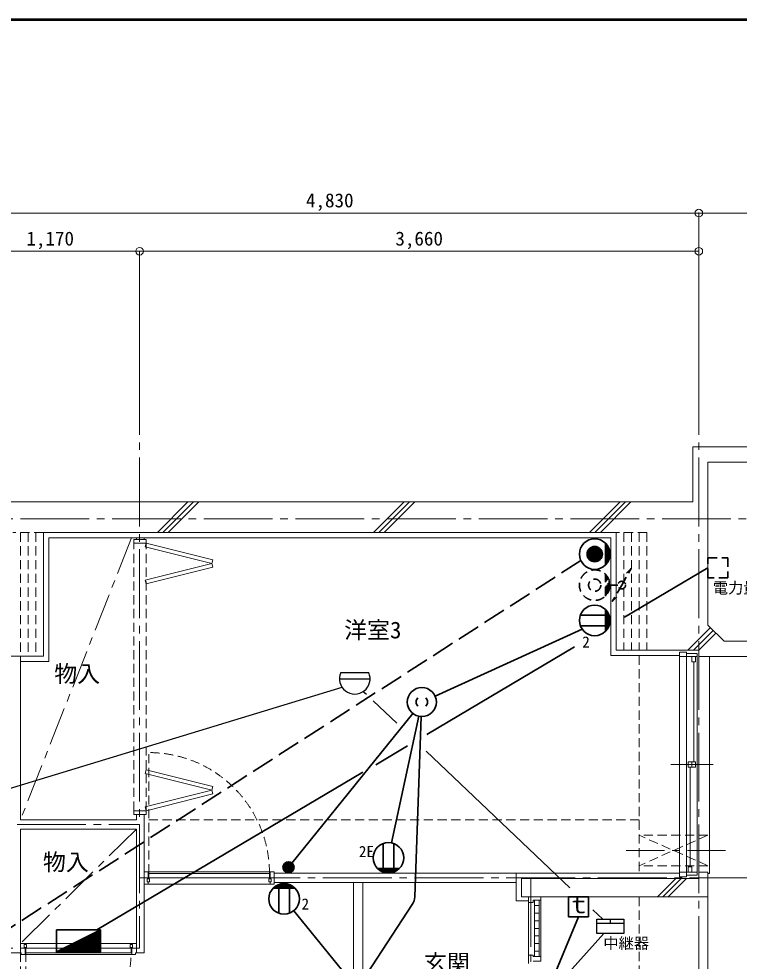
# Model space of a CAD drawing. Units: millimetres at full size, sheet at 1:50. Extents: x -9674 to 9699, y -6794 to 6791.
# Drawn here: x 2297 to 7012, y 626 to 6791 of the extents above; entities that cross this region are included whole.
import ezdxf
from ezdxf.enums import TextEntityAlignment as Align

# ---------------------------------------------------------------- set-up
doc = ezdxf.new("R2010")
doc.units = ezdxf.units.MM
doc.header["$LTSCALE"] = 50
doc.header["$PDMODE"] = 32
doc.header["$PDSIZE"] = 50
for name, pattern in [('CHAIN1', [8, 5, -1, 1, -1]), ('CHAIN2', [12, 9, -1, 1, -1]), ('DASHED1', [1.8, 1.2, -0.6]), ('DASHED3', [4, 3, -1])]:
    doc.linetypes.add(name, pattern=pattern)
for name, color, linetype, lineweight in [('0-0_図面枠', 7, 'Continuous', 9), ('1-0_芯', 134, 'DASHED1', 9), ('1-1_躯体', 134, 'Continuous', 9), ('1-2_間仕切', 134, 'Continuous', 9), ('1-3_建具', 134, 'Continuous', 9), ('1-5_設備', 134, 'Continuous', 9), ('1-6_ﾊﾞﾙｺﾆｰ・階段', 134, 'Continuous', 9), ('1-7_その他', 134, 'DASHED1', 9), ('1-8_ハッチ', 134, 'Continuous', 9), ('1-B_寸法', 134, 'Continuous', 9), ('1-C_梁', 134, 'DASHED1', 9), ('2-0_芯', 2, 'Continuous', 35), ('2-E', 2, 'Continuous', 35), ('3-2', 3, 'DASHED1', 35), ('3-3', 1, 'Continuous', 25), ('3-E', 3, 'Continuous', 35)]:
    doc.layers.add(name, color=color, linetype=linetype, lineweight=lineweight)
doc.layers.add('1-A_文字', color=134, linetype='Continuous')
doc.styles.add('ＭＳ ゴシック', font='')
doc.styles.get('ＭＳ ゴシック').set_extended_font_data('MS Gothic')

msp = doc.modelspace()

# ---------------------------------------------------------------- linework, layer by layer
at = {"layer": '0-0_図面枠'}
for p, q in [((9697.16, 6789.66), (-9672.16, 6789.66)), ((9695.4, 6787.9), (-9670.4, 6787.9)), ((-9668.64, 6786.14), (9693.64, 6786.14)), ((9691.87, 6784.38), (-9666.87, 6784.38)), ((9690.11, 6782.61), (-9665.11, 6782.61)), ((9688.35, 6780.85), (-9663.35, 6780.85))]:
    msp.add_line(p, q, dxfattribs=at)
msp.add_lwpolyline([(9698.92, -6793.93), (9698.92, 6791.43), (-9673.92, 6791.43)], dxfattribs=at)
at = {"layer": '1-0_芯', "linetype": 'CHAIN2'}
for p, q in [((3087.5, 4520.51), (3087.5, 710.51)), ((6747.5, 4520.51), (6747.5, -3699.49)), ((-8492.5, 3520.51), (8517.5, 3520.51)), ((2286.5, 1520.51), (3087.5, 1520.51)), ((3087.5, 1170.51), (8517.5, 1170.51)), ((5647.5, 1170.51), (5647.5, -349.49)), ((-8492.5, 710.51), (3087.5, 710.51))]:
    msp.add_line(p, q, dxfattribs=at)
at = {"layer": '1-1_躯体'}
for p, q in [((6707.5, 3630.51), (6707.5, 3990.51)), ((6807.5, 3890.51), (7322.5, 3890.51)), ((6807.5, 2824.58), (6807.5, 3890.51)), ((2457.5, 3430.51), (2457.5, 2620.51)), ((6207.5, 3430.51), (2457.5, 3430.51)), ((6807.5, 2824.58), (6913.57, 2718.51)), ((6913.57, 2718.51), (7272.5, 2718.51)), ((1857.5, 2620.51), (2457.5, 2620.51)), ((6807.5, 1046.51), (6807.5, 1208.51)), ((5587.5, 1166.51), (6747.5, 1166.51)), ((5587.5, 1046.51), (5587.5, 1166.51)), ((5587.5, 1046.51), (6807.5, 1046.51))]:
    msp.add_line(p, q, dxfattribs=at)
at = {"layer": '1-1_躯体', "linetype": 'DASHED1'}
for p, q in [((2457.5, 3430.51), (2257.5, 3430.51)), ((2307.5, 3430.51), (2307.5, 2620.51)), ((2357.5, 3430.51), (2357.5, 2620.51)), ((2407.5, 3430.51), (2407.5, 2620.51)), ((6407.5, 3430.51), (6207.5, 3430.51)), ((6257.5, 3430.51), (6257.5, 2660.51)), ((6307.5, 3430.51), (6307.5, 2660.51)), ((6357.5, 3430.51), (6357.5, 2660.51)), ((6407.5, 3430.51), (6407.5, 2660.51))]:
    msp.add_line(p, q, dxfattribs=at)
at = {"layer": '1-1_躯体'}
for points in [[(6707.5, 3990.51), (7322.5, 3990.51), (7322.5, 3890.51)], [(6707.5, 3630.51), (-7292.5, 3630.51), (-7292.5, 2625.51)], [(6207.5, 3430.51), (6207.5, 2660.51), (6747.5, 2660.51)], [(6747.5, 2660.51), (6747.5, 2618.51), (7322.5, 2618.51)], [(6747.5, 1166.51), (6747.5, 1208.51), (6807.5, 1208.51)]]:
    msp.add_lwpolyline(points, dxfattribs=at)
at = {"layer": '1-2_間仕切'}
for p, q in [((3066.5, 3395.51), (3066.5, 3385.51)), ((3117.5, 3395.51), (3117.5, 3385.51)), ((2307.5, 2620.51), (2307.5, 1550.51)), ((2307.5, 1550.51), (3066.5, 1550.51)), ((3066.5, 1585.51), (3066.5, 1550.51)), ((3117.5, 1585.51), (3117.5, 680.51)), ((2307.5, 1490.51), (2307.5, 680.51)), ((2307.5, 1490.51), (3066.5, 1490.51)), ((3066.5, 1490.51), (3066.5, 680.51)), ((5552.5, 1201.51), (3967.5, 1201.51)), ((5552.5, 1140.51), (3967.5, 1140.51)), ((1757.5, 680.51), (2312.5, 680.51)), ((3061.5, 680.51), (3117.5, 680.51))]:
    msp.add_line(p, q, dxfattribs=at)
at = {"layer": '1-3_建具'}
for p, q in [((3050, 3385.51), (3050, 3360.51)), ((3130, 3385.51), (3050, 3385.51)), ((3130, 3360.51), (3050, 3360.51)), ((3123.94, 3336.26), (3130, 3360.51)), ((3123.94, 3336.26), (3560.5, 3227.12)), ((3130, 3385.51), (3130, 3360.51)), ((3566.56, 3251.37), (3130, 3360.51)), ((3123.94, 3117.97), (3560.5, 3227.12)), ((3560.5, 3227.12), (3566.56, 3251.37)), ((3560.5, 3227.12), (3566.56, 3202.86)), ((3566.56, 3202.86), (3130, 3093.72)), ((3123.94, 3117.97), (3130, 3093.72)), ((6620.5, 2648.51), (6620.5, 2618.51)), ((6620.5, 2648.51), (6667.5, 2648.51)), ((6620.5, 1208.51), (6620.5, 2618.51)), ((6620.5, 2618.51), (6667.5, 2618.51)), ((6667.5, 2648.51), (6667.5, 2618.51)), ((6737.5, 2638.51), (6667.5, 2638.51)), ((6667.5, 2618.51), (6737.5, 2618.51)), ((6667.5, 2603.51), (6667.5, 2618.51)), ((6667.5, 2603.51), (6667.5, 1223.51)), ((6702.5, 2583.51), (6702.5, 2618.51)), ((6726.5, 2583.51), (6726.5, 2618.51)), ((6737.5, 2638.51), (6737.5, 2603.51)), ((6737.5, 2603.51), (6737.5, 1223.51)), ((6817.5, 1198.51), (6817.5, 2618.51)), ((6726.5, 2583.51), (6702.5, 2583.51)), ((6714.5, 1931.01), (6714.5, 2583.51)), ((6840.98, 1913.51), (6564.02, 1913.51)), ((6678.5, 1931.01), (6726.5, 1931.01)), ((6702.5, 1931.01), (6702.5, 1896.01)), ((6726.5, 1931.01), (6726.5, 1896.01)), ((3123.94, 1853.05), (3130, 1877.3)), ((3123.94, 1853.05), (3560.5, 1743.9)), ((3566.56, 1768.16), (3130, 1877.3)), ((6690.5, 1896.01), (6690.5, 1243.51)), ((3123.94, 1634.76), (3560.5, 1743.9)), ((3560.5, 1743.9), (3566.56, 1768.16)), ((3560.5, 1743.9), (3566.56, 1719.65)), ((3566.56, 1719.65), (3130, 1610.51)), ((3123.94, 1634.76), (3130, 1610.51)), ((3130, 1610.51), (3130, 1585.51)), ((3130, 1585.51), (3050, 1585.51)), ((6678.5, 1243.51), (6702.5, 1243.51)), ((6678.5, 1243.51), (6678.5, 1208.51)), ((6702.5, 1243.51), (6702.5, 1208.51)), ((3142.5, 1165.51), (3142.5, 1210.51)), ((3147.5, 1200.51), (3147.5, 1170.51)), ((3937.5, 1200.51), (3147.5, 1200.51)), ((3937.5, 1170.51), (3937.5, 1200.51)), ((3967.5, 1210.51), (3942.5, 1210.51)), ((3967.5, 1210.51), (3967.5, 1130.51)), ((6620.5, 1178.51), (6620.5, 1208.51)), ((6620.5, 1208.51), (6667.5, 1208.51)), ((6620.5, 1178.51), (6621.53, 1178.51)), ((6620.5, 1178.51), (6667.5, 1178.51)), ((6667.5, 1223.51), (6667.5, 1208.51)), ((6667.5, 1208.51), (6737.5, 1208.51)), ((6667.5, 1178.51), (6667.5, 1208.51)), ((6737.5, 1188.51), (6667.5, 1188.51)), ((6737.5, 1188.51), (6737.5, 1223.51)), ((6807.5, 1198.51), (6817.5, 1198.51)), ((3142.5, 1130.51), (3117.5, 1130.51)), ((3137.5, 1165.51), (3137.5, 1145.51)), ((3137.5, 1165.51), (3152.5, 1165.51)), ((3137.5, 1145.51), (3152.5, 1145.51)), ((3142.5, 1145.51), (3142.5, 1130.51)), ((3142.5, 1130.51), (3942.5, 1130.51)), ((3147.5, 1170.51), (3937.5, 1170.51)), ((3152.5, 1165.51), (3152.5, 1145.51)), ((3932.5, 1165.51), (3932.5, 1145.51)), ((3947.5, 1165.51), (3932.5, 1165.51)), ((3932.5, 1145.51), (3947.5, 1145.51)), ((3942.5, 1145.51), (3942.5, 1130.51)), ((3967.5, 1130.51), (3942.5, 1130.51)), ((3947.5, 1145.51), (3947.5, 1165.51)), ((5632.5, 1046.51), (5632.5, 1010.51)), ((5632.5, 1046.51), (5632.5, 1025.51)), ((5662.5, 1010.51), (5632.5, 1010.51)), ((5632.5, 665.51), (5632.5, 1010.51)), ((5672.5, 655.51), (5672.5, 1025.51)), ((5672.5, 990.51), (5702.5, 990.51)), ((5702.5, 655.51), (5702.5, 1025.51)), ((5712.5, 1025.51), (5712.5, 1046.51)), ((5712.5, 1025.51), (5712.5, 655.51)), ((5672.5, 940.51), (5702.5, 940.51)), ((5672.5, 890.51), (5702.5, 890.51)), ((5672.5, 840.51), (5702.5, 840.51)), ((2337.5, 740.51), (2307.5, 740.51)), ((2337.5, 740.51), (3036.5, 740.51)), ((2337.5, 740.51), (2337.5, 735.51)), ((3036.5, 740.51), (3066.5, 740.51)), ((3036.5, 740.51), (3036.5, 735.51)), ((5672.5, 790.51), (5702.5, 790.51)), ((5672.5, 740.51), (5702.5, 740.51)), ((2312.5, 680.51), (2312.5, 670.51)), ((2332.5, 735.51), (2347.5, 735.51)), ((2332.5, 715.51), (2332.5, 735.51)), ((2332.5, 715.51), (2347.5, 715.51)), ((2337.5, 715.51), (2337.5, 670.51)), ((3031.5, 710.51), (2342.5, 710.51)), ((2342.5, 680.51), (2342.5, 710.51)), ((2342.5, 680.51), (3031.5, 680.51)), ((2347.5, 715.51), (2347.5, 735.51)), ((3026.5, 715.51), (3026.5, 735.51)), ((3041.5, 735.51), (3026.5, 735.51)), ((3041.5, 715.51), (3026.5, 715.51)), ((3031.5, 680.51), (3031.5, 710.51)), ((3036.5, 715.51), (3036.5, 670.51)), ((3041.5, 715.51), (3041.5, 735.51)), ((3061.5, 680.51), (3061.5, 670.51)), ((5672.5, 690.51), (5702.5, 690.51)), ((2337.5, 670.51), (2312.5, 670.51)), ((3036.5, 670.51), (2337.5, 670.51)), ((3036.5, 670.51), (3061.5, 670.51)), ((5632.5, 665.51), (5632.5, 610.51))]:
    msp.add_line(p, q, dxfattribs=at)
at = {"layer": '1-3_建具', "linetype": 'DASHED1'}
for p, q in [((3050, 1610.51), (3050, 3360.51)), ((3130, 1610.51), (3130, 3360.51)), ((3147.5, 1200.51), (3147.5, 1990.51)), ((2342.5, 680.51), (2342.5, -8.49))]:
    msp.add_line(p, q, dxfattribs=at)
at = {"layer": '1-3_建具'}
for points in [[(6678.5, 1931.01), (6678.5, 1896.01), (6726.5, 1896.01)], [(3130, 1610.51), (3050, 1610.51), (3050, 1585.51)], [(3142.5, 1210.51), (3117.5, 1210.51), (3117.5, 1130.51)], [(3942.5, 1165.51), (3942.5, 1210.51), (3142.5, 1210.51)], [(5662.5, 1010.51), (5662.5, 1025.51), (5712.5, 1025.51)], [(5632.5, 665.51), (5662.5, 665.51), (5662.5, 655.51), (5712.5, 655.51)], [(5662.5, 625.51), (5712.5, 625.51), (5712.5, 655.51)]]:
    msp.add_lwpolyline(points, dxfattribs=at)
at = {"layer": '1-3_建具', "linetype": 'DASHED1'}
for centre, radius, start, end in [((3147.5, 1200.51), 790, 0, 90), ((2342.5, 680.51), 689, 270, 0)]:
    msp.add_arc(centre, radius, start, end, dxfattribs=at)
at = {"layer": '1-5_設備'}
for p, q in [((4487.5, 1140.51), (4487.5, -319.49)), ((4547.5, 1140.51), (4547.5, -319.49))]:
    msp.add_line(p, q, dxfattribs=at)
at = {"layer": '1-6_ﾊﾞﾙｺﾆｰ・階段'}
msp.add_line((6807.5, 1046.51), (6807.5, -225.49), dxfattribs=at)
at = {"layer": '1-7_その他', "linetype": 'CHAIN1'}
for p, q in [((3034.24, 3395.51), (2307.5, 1550.51)), ((3066.5, 1490.51), (2307.5, 740.51)), ((6922.5, 1350.51), (6257.5, 1350.51))]:
    msp.add_line(p, q, dxfattribs=at)
at = {"layer": '1-7_その他'}
for p, q in [((6807.5, 1450.51), (6357.5, 1450.51)), ((6807.5, 1450.51), (6357.5, 1250.13)), ((6807.5, 1250.51), (6357.5, 1449.34)), ((6807.5, 1250.51), (6357.5, 1250.51))]:
    msp.add_line(p, q, dxfattribs=at)
at = {"layer": '1-8_ハッチ'}
for p, q in [((3203.77, 3430.51), (3403.77, 3630.51)), ((3239.12, 3430.51), (3439.12, 3630.51)), ((3274.48, 3430.51), (3474.48, 3630.51)), ((4617.98, 3430.51), (4817.98, 3630.51)), ((4653.33, 3430.51), (4853.33, 3630.51)), ((4688.69, 3430.51), (4888.69, 3630.51)), ((6032.19, 3430.51), (6232.19, 3630.51)), ((6067.55, 3430.51), (6267.55, 3630.51)), ((6102.9, 3430.51), (6302.9, 3630.51)), ((2492.5, 3395.51), (2492.5, 2585.51)), ((6172.5, 3395.51), (2492.5, 3395.51)), ((6172.5, 3395.51), (6172.5, 2625.51)), ((6676.41, 2660.51), (6823.99, 2808.09)), ((6711.76, 2660.51), (6841.66, 2790.41)), ((6747.12, 2660.51), (6859.34, 2772.73)), ((6172.5, 2625.51), (6620.5, 2625.51)), ((2307.5, 2585.51), (2492.5, 2585.51)), ((6476.62, 1046.51), (6596.62, 1166.51)), ((6511.98, 1046.51), (6631.98, 1166.51)), ((6547.33, 1046.51), (6667.33, 1166.51)), ((5552.5, 1021.51), (5632.5, 1021.51))]:
    msp.add_line(p, q, dxfattribs=at)
msp.add_lwpolyline([(5552.5, 1021.51), (5552.5, 1201.51), (6620.5, 1201.51)], dxfattribs=at)
at = {"layer": '1-B_寸法'}
for p, q in [((1917.5, 5520.51), (6747.5, 5520.51)), ((6747.5, 4520.51), (6747.5, 5520.51)), ((6747.5, 5520.51), (8817.5, 5520.51)), ((1917.5, 5270.51), (3087.5, 5270.51)), ((3087.5, 4520.51), (3087.5, 5270.51)), ((3087.5, 5270.51), (6747.5, 5270.51))]:
    msp.add_line(p, q, dxfattribs=at)
for p in [(6747.5, 5520.51), (3087.5, 5270.51), (6747.5, 5270.51)]:
    msp.add_point(p, dxfattribs=at)
at = {"layer": '1-C_梁'}
for p, q in [((6357.5, 2625.51), (6357.5, 1201.51)), ((3147.5, 1550.51), (6357.5, 1550.51)), ((6357.5, 1046.51), (6357.5, -225.49)), ((2307.5, 680.51), (2307.5, -159.49))]:
    msp.add_line(p, q, dxfattribs=at)
at = {"layer": '2-0_芯'}
for p, q in [((6807.5, 3199.96), (6261.62, 2876.51)), ((6136.05, 2926.85), (6136.05, 2784.02)), ((6139.05, 2923.78), (6139.05, 2787.09)), ((6145.05, 2916.75), (6145.05, 2794.13)), ((6151.05, 2908.12), (6151.05, 2802.76)), ((5972.34, 2890.44), (6159.73, 2890.44)), ((6157.05, 2896.9), (6157.05, 2813.97)), ((6163.05, 2879.76), (6163.05, 2831.12)), ((5984.17, 2797.96), (5021.1, 2360.58)), ((5972.34, 2820.44), (6159.73, 2820.44)), ((5934.52, 2682.7), (4966.83, 2109.33)), ((4084.56, 1267.97), (4874.95, 2247.37)), ((4736.96, 1399.86), (4914.69, 2228.41)), ((4888.31, 1047.58), (4931.16, 2226.36)), ((4840.44, 2034.44), (4632.91, 1911.48)), ((4549.27, 1861.92), (2808.54, 830.51)), ((4680.98, 1208.37), (4680.98, 1395.76)), ((4750.98, 1208.37), (4750.98, 1395.76)), ((4097.95, 1239.95), (4025.94, 1239.95)), ((4096.65, 1249.55), (4027.24, 1249.55)), ((4092.4, 1259.15), (4031.48, 1259.15)), ((4083.55, 1268.75), (4040.34, 1268.75)), ((4096.65, 1230.35), (4027.24, 1230.35)), ((4092.4, 1220.74), (4031.48, 1220.74)), ((4083.55, 1211.14), (4040.34, 1211.14)), ((4787.39, 1232.05), (4644.57, 1232.05)), ((4784.32, 1229.05), (4647.64, 1229.05)), ((4777.29, 1223.05), (4654.67, 1223.05)), ((4768.66, 1217.05), (4663.3, 1217.05)), ((4757.44, 1211.05), (4674.52, 1211.05)), ((4740.3, 1205.05), (4691.66, 1205.05)), ((4094.19, 1112.33), (3971.57, 1112.33)), ((4085.56, 1118.33), (3980.2, 1118.33)), ((4074.34, 1124.33), (3991.41, 1124.33)), ((3997.88, 1127.01), (3997.88, 939.62)), ((4057.2, 1130.33), (4008.56, 1130.33)), ((4067.88, 1127.01), (4067.88, 939.62)), ((4104.29, 1103.33), (3961.46, 1103.33)), ((4101.22, 1106.33), (3964.54, 1106.33)), ((4872.05, 996.47), (4576.27, 544.36)), ((4095.98, 955.71), (4436.32, 537.12))]:
    msp.add_line(p, q, dxfattribs=at)
at = {"layer": '2-0_芯', "linetype": 'DASHED1'}
msp.add_lwpolyline([(6937.5, 3264.96), (6937.5, 3134.96), (6807.5, 3134.96), (6807.5, 3264.96)], close=True, dxfattribs=at)
at = {"layer": '2-0_芯'}
for centre, radius in [((6066.03, 2855.44), 100.02), ((4715.98, 1302.06), 100.02), ((4061.94, 1239.95), 36.01), ((4032.88, 1033.31), 100.02)]:
    msp.add_circle(centre, radius, dxfattribs=at)
msp.add_arc((4788.37, 1051.22), 100, 326.80658, 357.91801, dxfattribs=at)
at = {"layer": '2-E'}
for p, q in [((2831.03, 830.51), (2542.97, 830.51)), ((2773.4, 801.7), (2831.03, 801.7)), ((2782.04, 806.02), (2831.03, 806.02)), ((2790.68, 810.34), (2831.03, 810.34)), ((2799.32, 814.66), (2831.03, 814.66)), ((2807.96, 818.98), (2831.03, 818.98)), ((2816.6, 823.3), (2831.03, 823.3)), ((2825.24, 827.62), (2831.03, 827.62)), ((2652.44, 741.22), (2831.03, 741.22)), ((2661.08, 745.54), (2831.03, 745.54)), ((2669.72, 749.86), (2831.03, 749.86)), ((2678.36, 754.18), (2831.03, 754.18)), ((2687, 758.5), (2831.03, 758.5)), ((2695.64, 762.82), (2831.03, 762.82)), ((2704.28, 767.14), (2831.03, 767.14)), ((2712.92, 771.46), (2831.03, 771.46)), ((2721.56, 775.78), (2831.03, 775.78)), ((2730.2, 780.1), (2831.03, 780.1)), ((2738.84, 784.42), (2831.03, 784.42)), ((2747.48, 788.74), (2831.03, 788.74)), ((2756.12, 793.06), (2831.03, 793.06)), ((2764.76, 797.38), (2831.03, 797.38)), ((2548.76, 689.38), (2831.03, 689.38)), ((2557.4, 693.7), (2831.03, 693.7)), ((2566.04, 698.02), (2831.03, 698.02)), ((2574.68, 702.34), (2831.03, 702.34)), ((2583.32, 706.66), (2831.03, 706.66)), ((2587, 686.48), (2787, 686.48)), ((2591.96, 710.98), (2831.03, 710.98)), ((2600.6, 715.3), (2831.03, 715.3)), ((2609.24, 719.62), (2831.03, 719.62)), ((2617.88, 723.94), (2831.03, 723.94)), ((2626.52, 728.26), (2831.03, 728.26)), ((2635.16, 732.58), (2831.03, 732.58)), ((2643.8, 736.9), (2831.03, 736.9))]:
    msp.add_line(p, q, dxfattribs=at)
for points in [[(2542.97, 686.48), (2831.03, 686.48), (2831.03, 830.51)], [(2542.97, 830.51), (2542.97, 686.48), (2831.03, 830.51)]]:
    msp.add_lwpolyline(points, dxfattribs=at)
msp.add_circle((4934.61, 2321.3), 95, dxfattribs=at)
for centre, start, end in [((4934.68, 2321.3), 134.60825, 225.39172), ((4934.53, 2321.3), 314.60825, 45.39172)]:
    msp.add_arc(centre, 38.07, start, end, dxfattribs=at)
at = {"layer": '3-2'}
for p, q in [((6136.03, 3014.88), (6136.03, 3157.71)), ((6142.03, 3021.31), (6142.03, 3151.29)), ((6242.98, 3086.3), (6305.48, 3194.55)), ((6305.48, 3194.55), (6274.58, 3163.65)), ((6148.03, 3029.06), (6148.03, 3143.54)), ((6154.03, 3038.8), (6154.03, 3133.8)), ((6160.03, 3052.18), (6160.03, 3120.42)), ((6166.03, 3086.3), (6217.98, 3086.3)), ((6242.98, 3086.3), (6180.48, 2978.05)), ((6180.48, 2978.05), (6211.38, 3008.95))]:
    msp.add_line(p, q, dxfattribs=at)
for centre, radius in [((6066.03, 3086.3), 100), ((6066.03, 3086.3), 40), ((6242.98, 3086.3), 25)]:
    msp.add_circle(centre, radius, dxfattribs=at)
at = {"layer": '3-3'}
for p, q in [((4395.72, 2473.89), (4595.76, 2473.89)), ((4404.05, 2513.9), (4587.42, 2513.9)), ((1564.07, 1551.67), (4412.43, 2418.53)), ((4551.52, 2390.87), (4571.44, 2371.94)), ((4616.17, 2329.43), (4770.14, 2183.08)), ((4962.38, 2000.37), (5903.85, 1105.56)), ((6054.17, 962.69), (6118.42, 901.62)), ((6079.5, 873.62), (6256.89, 873.62)), ((6168.2, 901.62), (6168.2, 873.62)), ((6125.81, 807.01), (5842.49, 490.85))]:
    msp.add_line(p, q, dxfattribs=at)
msp.add_lwpolyline([(6079.5, 901.62), (6256.89, 901.62), (6256.89, 807.01), (6079.5, 807.01)], close=True, dxfattribs=at)
msp.add_arc((4495.74, 2473.9), 100.03, 156.4305, 23.56947, dxfattribs=at)
at = {"layer": '3-E'}
for p, q in [((6036.03, 3329.41), (6096.03, 3329.41)), ((6044.24, 3334.41), (6087.83, 3334.41)), ((6136.03, 3218), (6136.03, 3360.82)), ((6142.03, 3224.42), (6142.03, 3354.4)), ((6148.03, 3232.17), (6148.03, 3346.65)), ((6154.03, 3241.91), (6154.03, 3336.91)), ((6016.03, 3289.41), (6116.03, 3289.41)), ((6016.28, 3294.41), (6115.78, 3294.41)), ((6016.28, 3284.41), (6115.78, 3284.41)), ((6017.04, 3299.41), (6115.02, 3299.41)), ((6017.04, 3279.41), (6115.02, 3279.41)), ((6018.34, 3304.41), (6113.73, 3304.41)), ((6018.34, 3274.41), (6113.73, 3274.41)), ((6020.21, 3309.41), (6111.86, 3309.41)), ((6020.21, 3269.41), (6111.86, 3269.41)), ((6022.73, 3314.41), (6109.33, 3314.41)), ((6026.03, 3319.41), (6106.03, 3319.41)), ((6030.32, 3324.41), (6101.74, 3324.41)), ((6160.03, 3255.29), (6160.03, 3323.53)), ((6022.73, 3264.41), (6109.33, 3264.41)), ((6026.03, 3259.41), (6106.03, 3259.41)), ((6030.32, 3254.41), (6101.74, 3254.41)), ((6036.03, 3249.41), (6096.03, 3249.41)), ((6044.24, 3244.41), (6087.83, 3244.41)), ((5960.43, 916.51), (5776.17, 475.53))]:
    msp.add_line(p, q, dxfattribs=at)
at = {"layer": '3-E', "linetype": 'DASHED3'}
msp.add_line((5975.55, 3246.82), (1422.54, 316.73), dxfattribs=at)
at = {"layer": '3-E'}
msp.add_lwpolyline([(5895.43, 916.51), (5895.43, 1046.51), (6025.43, 1046.51), (6025.43, 916.51)], close=True, dxfattribs=at)
for radius in [100, 50]:
    msp.add_circle((6066.03, 3289.41), radius, dxfattribs=at)

# ---------------------------------------------------------------- texts
at = {"layer": '1-A_文字', "style": 'ＭＳ ゴシック'}
for s, p in [('洋室3', (4426.19, 2704.78)), ('物入', (2528.75, 2418.01)), ('物入', (2454.62, 1186.15)), ('玄関', (4948.89, 527.55))]:
    msp.add_text(s, height=110, dxfattribs=at).set_placement(p, align=Align.BOTTOM_LEFT)
at = {"layer": '1-B_寸法', "style": 'ＭＳ ゴシック'}
for s, p in [('4,830', (4176.25, 5530.51)), ('1,170', (2346.25, 5280.51)), ('3,660', (4761.25, 5280.51))]:
    msp.add_text(s, height=91.64, dxfattribs=at).set_placement(p, align=Align.BOTTOM_LEFT)
at = {"layer": '2-0_芯', "color": 7, "style": 'ＭＳ ゴシック'}
for s, p in [('2', (5984.5, 2655.46)), ('2E', (4522.35, 1284.63)), ('2', (4146.97, 941.4))]:
    msp.add_text(s, height=73.31, dxfattribs=at).set_placement(p, align=Align.BOTTOM_LEFT)
at = {"layer": '2-E', "color": 7, "style": 'ＭＳ ゴシック'}
for s, height, p in [('電力量計', 73.31, (6838.87, 3009.7)), ('ｔ', 110, (5885.43, 906.51))]:
    msp.add_text(s, height=height, dxfattribs=at).set_placement(p, align=Align.BOTTOM_LEFT)
at = {"layer": '3-E', "color": 7, "style": 'ＭＳ ゴシック'}
msp.add_text('中継器', height=73.31, dxfattribs=at).set_placement((6122.11, 685), align=Align.BOTTOM_LEFT)

doc.saveas('drawing.dxf')
